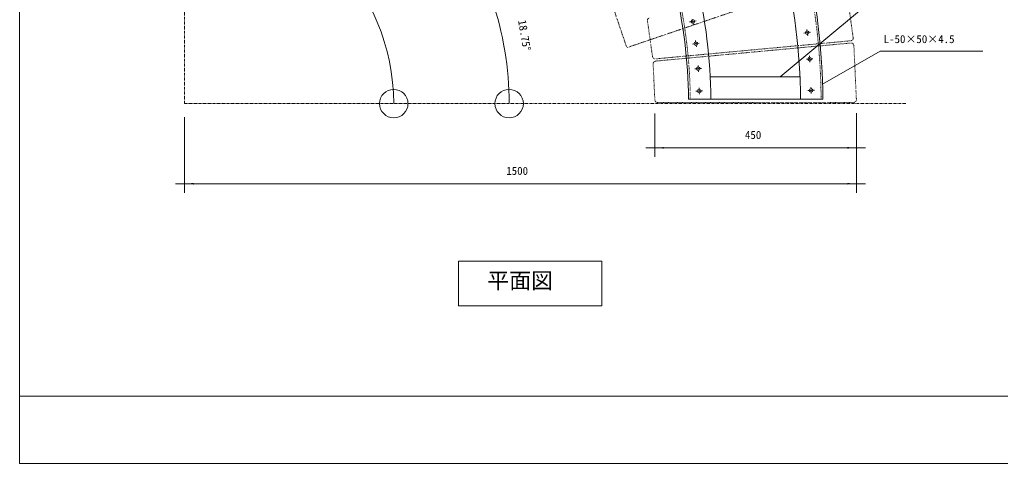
# Model space of a CAD drawing. Units: millimetres, scale not verified. Extents: x -1950 to 1950, y -1375 to 1375.
# Drawn here: x -1950 to 239, y -1375 to -384 of the extents above; entities that cross this region are included whole.
import ezdxf
from ezdxf.enums import TextEntityAlignment as Align

# ---------------------------------------------------------------- set-up
doc = ezdxf.new("R2010")
doc.units = ezdxf.units.MM
doc.header["$LTSCALE"] = 10
doc.linetypes.add('USER5', pattern=[0.208282, 0.069427, -0.138855])
doc.linetypes.add('USER6', pattern=[1.041641, 0.625, -0.208282, 0.069427, -0.138931])
doc.layers.add('0-1_IMPORTED', color=30, linetype='Continuous', lineweight=18)
doc.styles.add('ＭＳ ゴシック', font='')
doc.styles.get('ＭＳ ゴシック').set_extended_font_data('MS Gothic')

msp = doc.modelspace()

# ---------------------------------------------------------------- linework, layer by layer
at = {"layer": '0-1_IMPORTED', "color": 1, "linetype": 'USER6'}
for q in [(-1581.8, 993.89), (29.34, -571.36)]:
    msp.add_line((-1581.8, -571.36), q, dxfattribs=at)
at = {"layer": '0-1_IMPORTED', "color": 1}
for p, q in [((-252.15, -511.37), (-70.99, -360.14)), ((-1581.8, -601.36), (-1581.8, -770.37)), ((-532.07, -593.14), (-532.07, -690.11)), ((-82.1, -592.58), (-82.1, -770.37)), ((-82.1, -592.58), (-82.1, -690.11)), ((-552.07, -670.11), (-532.07, -670.11)), ((-532.07, -670.11), (-82.1, -670.11)), ((-82.1, -670.11), (-62.1, -670.11)), ((-1601.8, -750.37), (-1581.8, -750.37)), ((-1581.8, -750.37), (-82.1, -750.37)), ((-82.1, -750.37), (-62.1, -750.37))]:
    msp.add_line(p, q, dxfattribs=at)
at = {"layer": '0-1_IMPORTED', "linetype": 'USER5'}
for p, q in [((-537.31, -466.31), (-548.43, -386.55)), ((-537.31, -466.31), (-537.31, -466.31)), ((-532.07, -563.14), (-535.79, -482.69)), ((-532.07, -563.14), (-532.07, -563.14))]:
    msp.add_line(p, q, dxfattribs=at)
at = {"layer": '0-1_IMPORTED'}
for p, q in [((-454.51, -388.89), (-451.53, -388.47)), ((-449.26, -388.14), (-445.3, -387.57)), ((-447, -389.84), (-447.57, -385.88)), ((-446.25, -395.09), (-446.68, -392.1)), ((-443.04, -387.25), (-440.06, -386.82)), ((-199.09, -413.84), (-196.11, -413.42)), ((-193.85, -413.09), (-189.89, -412.53)), ((-192.47, -408.57), (-192.9, -405.58)), ((-191.58, -414.79), (-192.15, -410.83)), ((-187.62, -412.2), (-184.64, -411.77)), ((-442.36, -437.66), (-438.4, -437.09)), ((-440.98, -433.14), (-441.41, -430.15)), ((-440.09, -439.36), (-440.66, -435.4)), ((-436.13, -436.77), (-433.15, -436.34)), ((-190.83, -420.04), (-191.26, -417.05)), ((-447.6, -438.41), (-444.62, -437.99)), ((-439.34, -444.61), (-439.77, -441.62)), ((-193.69, -472.12), (-190.68, -471.99)), ((-188.4, -471.89), (-184.4, -471.72)), ((-186.71, -464.51), (-186.58, -467.52)), ((-186.48, -469.81), (-186.31, -473.8)), ((-186.22, -476.09), (-186.09, -479.1)), ((-182.12, -471.62), (-179.1, -471.5)), ((-442.49, -493.63), (-439.47, -493.5)), ((-437.19, -493.41), (-433.19, -493.23)), ((-435.5, -486.02), (-435.37, -489.04)), ((-435.28, -491.32), (-435.11, -495.32)), ((-435.01, -497.6), (-434.88, -500.62)), ((-430.91, -493.14), (-427.9, -493.01)), ((-406.85, -511.37), (-206.84, -511.37)), ((-440.18, -543.58), (-437.17, -543.45)), ((-434.88, -543.35), (-430.88, -543.18)), ((-433.19, -535.97), (-433.07, -538.98)), ((-432.97, -541.27), (-432.8, -545.26)), ((-428.6, -543.08), (-425.59, -542.96)), ((-190.46, -542.04), (-187.45, -541.91)), ((-185.17, -541.82), (-181.17, -541.65)), ((-183.48, -534.44), (-183.35, -537.45)), ((-183.25, -539.73), (-183.08, -543.73)), ((-182.98, -546.01), (-182.86, -549.03)), ((-178.88, -541.55), (-175.87, -541.42)), ((-456.8, -561.36), (-406.85, -561.37)), ((-432.7, -547.55), (-432.57, -550.56)), ((-406.85, -561.37), (-206.84, -561.37)), ((-206.84, -561.37), (-156.8, -561.36)), ((-1950, -1225), (1950, -1225))]:
    msp.add_line(p, q, dxfattribs=at)
for points in [[(-1950, 1375), (1950, 1375), (1950, -1375), (-1950, -1375)], [(-970.66, -923.16), (-650.66, -923.16), (-650.66, -1023.16), (-970.66, -1023.16)]]:
    msp.add_lwpolyline(points, close=True, dxfattribs=at)
at = {"layer": '0-1_IMPORTED', "linetype": 'USER5'}
msp.add_lwpolyline([(-155, 125.24), (-26.42, -253.53), (-594.58, -446.39), (-723.16, -67.62)], close=True, dxfattribs=at)
for points in [[(-106.02, -304.42), (-89.3, -424.24), (-89.3, -424.24)], [(-94.69, -431.05), (-94.69, -431.05), (-530.81, -471.46), (-530.81, -471.46)], [(-530.35, -476.44), (-94.23, -436.02), (-94.23, -436.02)], [(-87.68, -441.72), (-87.68, -441.72), (-82.1, -562.58), (-82.1, -562.58)], [(-88.09, -568.86), (-88.09, -568.86), (-526.08, -568.86), (-526.08, -568.86)]]:
    msp.add_lwpolyline(points, dxfattribs=at)
at = {"layer": '0-1_IMPORTED', "color": 1}
msp.add_lwpolyline([(-157.46, -528.17), (-29.19, -454.11), (200.34, -454.11)], dxfattribs=at)
at = {"layer": '0-1_IMPORTED'}
for centre in [(-447.28, -387.86), (-191.87, -412.81), (-440.38, -437.38), (-186.4, -471.81), (-435.19, -493.32), (-432.88, -543.27), (-183.17, -541.73)]:
    msp.add_circle(centre, 4, dxfattribs=at)
at = {"layer": '0-1_IMPORTED', "color": 1}
for centre in [(-1114.86, -571.36), (-857.29, -571.36)]:
    msp.add_circle(centre, 31.75, dxfattribs=at)
at = {"layer": '0-1_IMPORTED', "linetype": 'USER5'}
for centre, radius, start, end in [((-1581.8, -571.36), 1421, 0.40207, 89.59793), ((-1581.8, -571.36), 1129, 0.50928, 89.49072), ((-542.49, -385.72), 6, 100.58832, 187.94201), ((-95.25, -425.07), 6, 275.29505, 7.9417), ((-93.68, -442), 6, 2.64698, 95.29324), ((-531.37, -465.48), 6, 187.94114, 275.29402), ((-529.8, -482.41), 6, 95.29402, 182.64787), ((-526.08, -562.86), 6, 182.6472, 270), ((-88.09, -562.86), 6, 270, 2.64698)]:
    msp.add_arc(centre, radius, start, end, dxfattribs=at)
at = {"layer": '0-1_IMPORTED'}
for radius, start, end in [(1425, 0.40207, 26.57111), (1375, 0.41608, 26.57477), (1175, 0.4872, 26.59233), (1125, 0.50928, 26.59792)]:
    msp.add_arc((-1581.8, -571.36), radius, start, end, dxfattribs=at)
at = {"layer": '0-1_IMPORTED', "color": 1}
for radius, end in [(466.94, 90), (724.51, 18.75)]:
    msp.add_arc((-1581.8, -571.36), radius, 0, end, dxfattribs=at)
for points in [[(-532.07, -670.11), (-512.07, -668.36), (-512.07, -671.86)], [(-82.1, -670.11), (-102.1, -671.86), (-102.1, -668.36)], [(-1581.8, -750.37), (-1561.81, -748.62), (-1561.81, -752.12)], [(-82.1, -750.37), (-102.1, -752.12), (-102.1, -748.62)]]:
    msp.add_solid(points, dxfattribs=at)

# ---------------------------------------------------------------- texts
at = {"layer": '0-1_IMPORTED', "color": 7, "style": 'ＭＳ ゴシック'}
msp.add_text('18.75°', height=17.91, rotation=279.375, dxfattribs=at).set_placement((-842.67, -386.76), align=Align.BOTTOM_LEFT)
for s, height, p in [('L-50×50×4.5', 17.91, (-21.34, -441.58)), ('450', 17.91, (-330.9, -655.67)), ('1500', 17.91, (-863.7, -735.93)), ('平面図', 35.82, (-905.91, -995.22))]:
    msp.add_text(s, height=height, dxfattribs=at).set_placement(p, align=Align.BOTTOM_LEFT)

doc.saveas('drawing.dxf')
